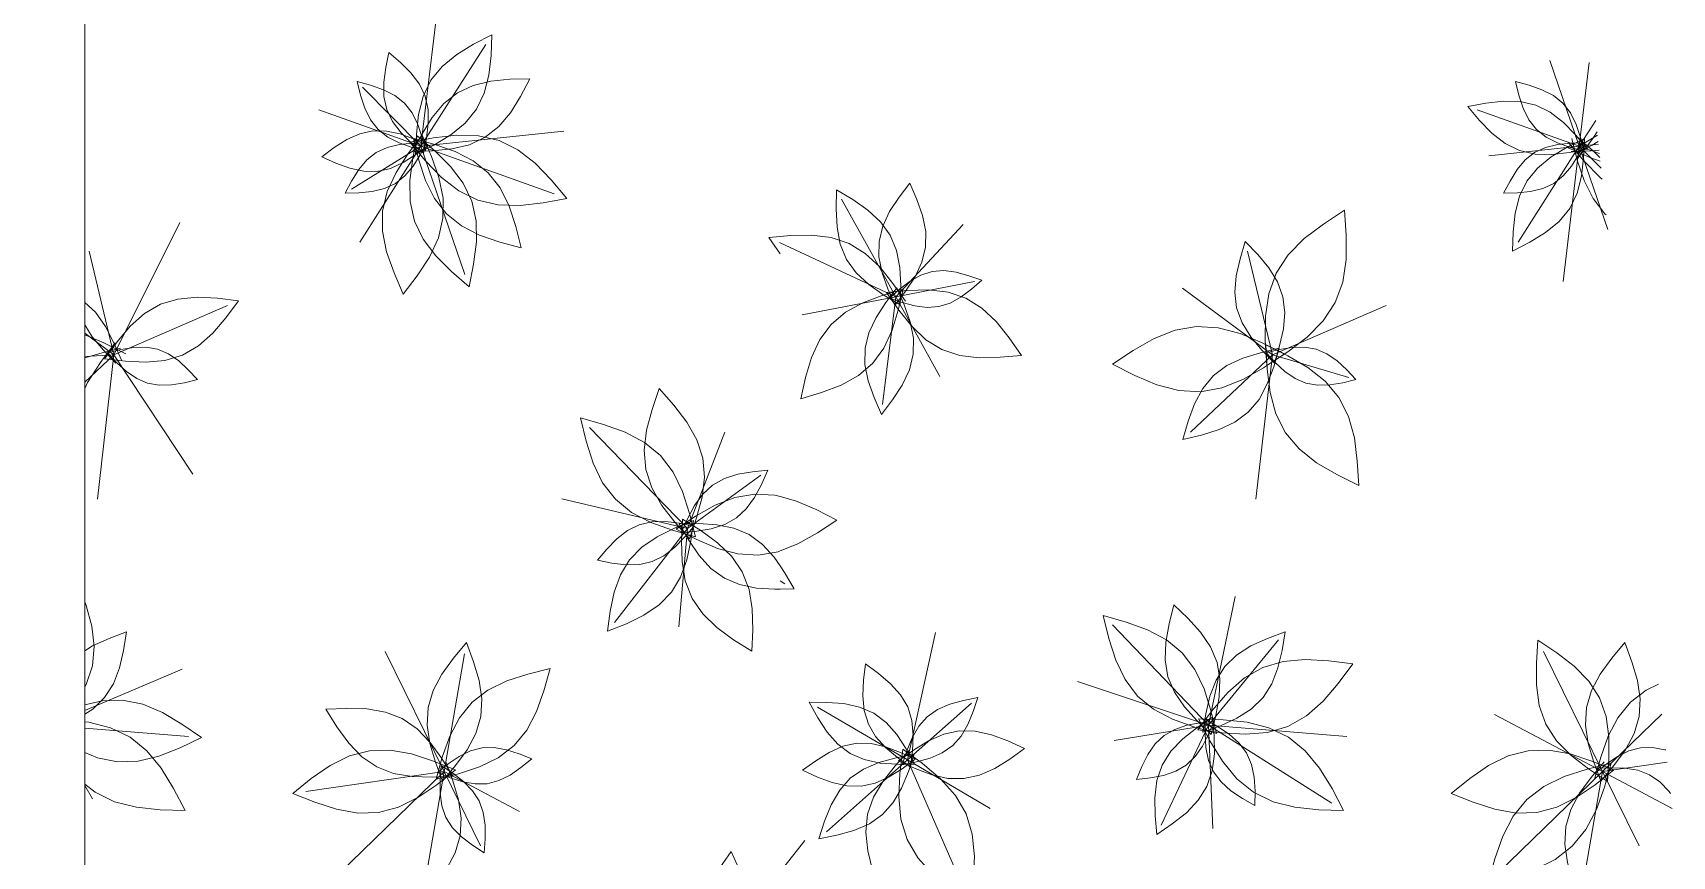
# Model space of a CAD drawing. Header units: metres. Extents: x 0 to 46.1, y -33.1 to 1.9.
# Drawn here: x 40.71 to 43.54, y -17.946 to -16.524 of the extents above; entities that cross this region are included whole.
import ezdxf

# ---------------------------------------------------------------- set-up
doc = ezdxf.new("R2010")
doc.units = ezdxf.units.M
doc.header["$LTSCALE"] = 0.02
doc.layers.add('AB_EXT_MASSIF', color=8, linetype='Continuous', lineweight=9)
doc.layers.add('CONTEXT', color=7, linetype='Continuous', lineweight=13, true_color=0x787878)

msp = doc.modelspace()

# ---------------------------------------------------------------- linework, layer by layer
at = {"layer": 'AB_EXT_MASSIF', "lineweight": 9, "true_color": 0x606060, "transparency": 33554597}
for points in [[(41.38, -16.72), (41.4096, -16.4712)], [(41.3708, -16.7345), (41.3722, -16.699), (41.3759, -16.6651), (41.3839, -16.6338), (41.3974, -16.606), (41.4168, -16.5821), (41.4418, -16.5617), (41.471, -16.5439), (41.5025, -16.5277), (41.5011, -16.5631), (41.4974, -16.5971), (41.4894, -16.6284), (41.476, -16.6561), (41.4565, -16.6801), (41.4315, -16.7005), (41.4023, -16.7182), (41.3708, -16.7345)], [(41.3842, -16.7322), (41.364, -16.7148), (41.3458, -16.6967), (41.3312, -16.6773), (41.3212, -16.6564), (41.3162, -16.6338), (41.3159, -16.6095), (41.3192, -16.584), (41.3244, -16.5579), (41.3446, -16.5753), (41.3628, -16.5934), (41.3774, -16.6128), (41.3874, -16.6337), (41.3924, -16.6563), (41.3927, -16.6806), (41.3894, -16.7061), (41.3842, -16.7322)], [(41.38, -16.72), (41.492, -16.5442)], [(43.38, -16.72), (43.3292, -16.5718)], [(43.38, -16.72), (43.3972, -16.5752)], [(41.3883, -16.7284), (41.3647, -16.722), (41.3425, -16.7143), (41.3227, -16.7042), (41.3062, -16.6909), (41.2931, -16.6741), (41.2832, -16.6542), (41.2757, -16.6319), (41.2697, -16.6083), (41.2932, -16.6146), (41.3155, -16.6224), (41.3352, -16.6325), (41.3518, -16.6458), (41.3649, -16.6625), (41.3748, -16.6824), (41.3822, -16.7048), (41.3883, -16.7284)], [(41.3658, -16.7288), (41.382, -16.6984), (41.3996, -16.6703), (41.4197, -16.6463), (41.4432, -16.6277), (41.4703, -16.6149), (41.5007, -16.6076), (41.5337, -16.6044), (41.5681, -16.6034), (41.5519, -16.6338), (41.5344, -16.662), (41.5143, -16.686), (41.4908, -16.7045), (41.4637, -16.7173), (41.4332, -16.7246), (41.4002, -16.7278), (41.3658, -16.7288)], [(43.3883, -16.7284), (43.3647, -16.722), (43.3425, -16.7143), (43.3227, -16.7042), (43.3062, -16.6909), (43.2931, -16.6741), (43.2832, -16.6542), (43.2757, -16.6319), (43.2697, -16.6083), (43.2932, -16.6146), (43.3155, -16.6224), (43.3352, -16.6325), (43.3518, -16.6458), (43.3649, -16.6625), (43.3748, -16.6824), (43.3822, -16.7048), (43.3883, -16.7284)], [(41.38, -16.72), (41.2791, -16.6179)], [(43.3945, -16.7252), (43.3632, -16.731), (43.3328, -16.7345), (43.3038, -16.7338), (43.2769, -16.7276), (43.252, -16.7153), (43.2292, -16.6975), (43.2078, -16.6755), (43.1873, -16.6512), (43.2186, -16.6454), (43.2491, -16.6419), (43.278, -16.6426), (43.305, -16.6488), (43.3298, -16.6611), (43.3526, -16.6788), (43.374, -16.7009), (43.3945, -16.7252)], [(41.38, -16.72), (41.2039, -16.6571)], [(43.38, -16.72), (43.2039, -16.6571)], [(41.3929, -16.7186), (41.3713, -16.7345), (41.3495, -16.7482), (41.3273, -16.7583), (41.3046, -16.7634), (41.2813, -16.7631), (41.2575, -16.758), (41.2333, -16.7491), (41.2089, -16.7382), (41.2305, -16.7224), (41.2523, -16.7086), (41.2745, -16.6986), (41.2972, -16.6935), (41.3205, -16.6937), (41.3443, -16.6988), (41.3685, -16.7077), (41.3929, -16.7186)], [(41.38, -16.72), (41.6269, -16.6938)], [(43.4106, -16.6951), (43.4032, -16.7064), (43.3776, -16.7405)], [(43.38, -16.72), (43.4084, -16.6755)], [(41.3899, -16.7139), (41.3786, -16.735), (41.3664, -16.7546), (41.3524, -16.7713), (41.3361, -16.7842), (41.3172, -16.7931), (41.296, -16.7982), (41.2731, -16.8004), (41.2491, -16.8011), (41.2604, -16.78), (41.2726, -16.7604), (41.2866, -16.7437), (41.3029, -16.7308), (41.3218, -16.7219), (41.343, -16.7168), (41.3659, -16.7146), (41.3899, -16.7139)], [(41.38, -16.72), (41.2604, -16.7941)], [(41.38, -16.72), (41.2745, -16.8855)], [(41.3823, -16.7008), (41.3982, -16.7375), (41.411, -16.7739), (41.4183, -16.8096), (41.4181, -16.8444), (41.4101, -16.8783), (41.3947, -16.9113), (41.3736, -16.9436), (41.3496, -16.9756), (41.3337, -16.9388), (41.3208, -16.9025), (41.3136, -16.8668), (41.3137, -16.8319), (41.3218, -16.7981), (41.3372, -16.7651), (41.3582, -16.7327), (41.3823, -16.7008)], [(41.361, -16.7132), (41.4019, -16.7056), (41.4418, -16.701), (41.4796, -16.7019), (41.5149, -16.7101), (41.5473, -16.7261), (41.5772, -16.7494), (41.6051, -16.7782), (41.632, -16.81), (41.5911, -16.8176), (41.5512, -16.8222), (41.5134, -16.8212), (41.4781, -16.8131), (41.4457, -16.7971), (41.4158, -16.7738), (41.3879, -16.745), (41.361, -16.7132)], [(41.3737, -16.7017), (41.4039, -16.7278), (41.4311, -16.7549), (41.453, -16.7838), (41.468, -16.8151), (41.4754, -16.849), (41.4758, -16.8853), (41.4709, -16.9234), (41.4631, -16.9625), (41.433, -16.9364), (41.4058, -16.9093), (41.3838, -16.8804), (41.3689, -16.8491), (41.3615, -16.8152), (41.3611, -16.7789), (41.366, -16.7408), (41.3737, -16.7017)], [(41.367, -16.7068), (41.404, -16.7168), (41.4389, -16.7289), (41.47, -16.7449), (41.496, -16.7657), (41.5166, -16.792), (41.5321, -16.8233), (41.5438, -16.8584), (41.5533, -16.8955), (41.5163, -16.8855), (41.4814, -16.8734), (41.4503, -16.8575), (41.4243, -16.8366), (41.4037, -16.8103), (41.3882, -16.779), (41.3765, -16.7439), (41.367, -16.7068)], [(41.38, -16.72), (41.6103, -16.8022)], [(41.38, -16.72), (41.456, -16.9416)], [(43.38, -16.72), (43.2236, -16.7366)], [(43.3899, -16.7139), (43.3786, -16.735), (43.3664, -16.7546), (43.3524, -16.7713), (43.3361, -16.7842), (43.3172, -16.7931), (43.296, -16.7982), (43.2731, -16.8004), (43.2491, -16.8011), (43.2604, -16.78), (43.2726, -16.7604), (43.2866, -16.7437), (43.3029, -16.7308), (43.3218, -16.7219), (43.343, -16.7168), (43.3659, -16.7146), (43.3899, -16.7139)], [(43.3887, -16.7064), (43.3873, -16.7397), (43.3838, -16.7717), (43.3763, -16.8012), (43.3636, -16.8273), (43.3453, -16.8499), (43.3218, -16.8691), (43.2943, -16.8858), (43.2646, -16.9011), (43.266, -16.8677), (43.2695, -16.8358), (43.2769, -16.8063), (43.2896, -16.7802), (43.308, -16.7576), (43.3315, -16.7384), (43.359, -16.7217), (43.3887, -16.7064)], [(43.38, -16.72), (43.2745, -16.8855)], [(43.38, -16.72), (43.3522, -16.9536)], [(43.4162, -16.746), (43.3982, -16.7394), (43.3597, -16.7222)], [(43.4196, -16.7768), (43.4158, -16.7738), (43.3879, -16.745), (43.361, -16.7132)], [(43.4141, -16.7265), (43.4002, -16.7278), (43.3658, -16.7288)], [(43.4265, -16.8383), (43.4243, -16.8366), (43.4037, -16.8103), (43.3882, -16.779), (43.3765, -16.7439), (43.367, -16.7068)], [(43.4124, -16.712), (43.4023, -16.7182), (43.3708, -16.7345)], [(43.3737, -16.7017), (43.4039, -16.7278), (43.4155, -16.7394)], [(43.38, -16.72), (43.4112, -16.7007)], [(43.38, -16.72), (43.4129, -16.7165)], [(43.38, -16.72), (43.4176, -16.758)], [(43.38, -16.72), (43.4147, -16.7324)], [(43.38, -16.72), (43.4293, -16.8638)], [(42.1982, -16.9948), (42.1861, -16.9665), (42.1763, -16.9385), (42.1708, -16.911), (42.171, -16.8842), (42.1773, -16.8582), (42.1892, -16.8328), (42.2055, -16.808), (42.2241, -16.7835), (42.2362, -16.8118), (42.246, -16.8398), (42.2515, -16.8673), (42.2513, -16.8941), (42.245, -16.9201), (42.2331, -16.9454), (42.2168, -16.9703), (42.1982, -16.9948)], [(42.2077, -16.9939), (42.1795, -16.9771), (42.1535, -16.959), (42.1315, -16.9387), (42.1149, -16.9155), (42.104, -16.889), (42.0984, -16.8597), (42.0969, -16.828), (42.0975, -16.7952), (42.1258, -16.812), (42.1518, -16.8301), (42.1737, -16.8504), (42.1904, -16.8736), (42.2013, -16.9), (42.2069, -16.9294), (42.2084, -16.9611), (42.2077, -16.9939)], [(42.2, -16.98), (42.1064, -16.8111)], [(42.8406, -17.0988), (42.8379, -17.0555), (42.8381, -17.0137), (42.8438, -16.9746), (42.8567, -16.9392), (42.8773, -16.9076), (42.9051, -16.8795), (42.9384, -16.8543), (42.9747, -16.8305), (42.9774, -16.8738), (42.9772, -16.9156), (42.9715, -16.9546), (42.9586, -16.9901), (42.938, -17.0217), (42.9102, -17.0497), (42.8769, -17.075), (42.8406, -17.0988)], [(40.85, -17.08), (40.964, -16.8519)], [(42.2, -16.98), (42.3163, -16.8552)], [(42, -16.9057), (41.9805, -16.8776), (42, -16.8759)], [(42, -16.8867), (41.9993, -16.8864)], [(42, -16.8759), (42.018, -16.8742), (42.0543, -16.8734), (42.0883, -16.8775), (42.1194, -16.8878), (42.1473, -16.905), (42.1723, -16.9285), (42.195, -16.9568), (42.2165, -16.9877)], [(42.2, -16.98), (42, -16.8867)], [(42.8535, -17.0947), (42.8319, -17.0721), (42.8127, -17.0489), (42.7977, -17.0247), (42.7884, -16.9991), (42.7852, -16.9721), (42.7875, -16.9437), (42.7942, -16.9143), (42.8032, -16.8844), (42.8248, -16.907), (42.844, -16.9302), (42.859, -16.9544), (42.8683, -16.98), (42.8716, -17.007), (42.8692, -17.0354), (42.8625, -17.0648), (42.8535, -17.0947)], [(40.85, -17.08), (40.8072, -16.9012)], [(42.85, -17.08), (42.8072, -16.9012)], [(42.1888, -16.9822), (42.2065, -16.9667), (42.2245, -16.953), (42.2432, -16.9426), (42.2627, -16.9364), (42.283, -16.9348), (42.3042, -16.9375), (42.3261, -16.9435), (42.3482, -16.9512), (42.3306, -16.9666), (42.3126, -16.9803), (42.2939, -16.9908), (42.2744, -16.997), (42.2541, -16.9985), (42.2329, -16.9958), (42.211, -16.9899), (42.1888, -16.9822)], [(42.2, -16.98), (42.3355, -16.9537)], [(40.8338, -17.087), (40.8554, -17.0577), (40.8781, -17.0309), (40.9029, -17.0089), (40.9303, -16.993), (40.9606, -16.9838), (40.9936, -16.9808), (41.0287, -16.9825), (41.0648, -16.9868), (41.0432, -17.0161), (41.0205, -17.0429), (40.9958, -17.0649), (40.9684, -17.0808), (40.938, -17.09), (40.905, -17.093), (40.87, -17.0913), (40.8338, -17.087)], [(42.2124, -16.9668), (42.2041, -17.0032), (42.1937, -17.0378), (42.1794, -17.0687), (42.1601, -17.0949), (42.1353, -17.116), (42.1054, -17.1324), (42.0717, -17.1452), (42.0359, -17.156), (42.0442, -17.1195), (42.0546, -17.085), (42.0689, -17.054), (42.0882, -17.0278), (42.113, -17.0067), (42.1428, -16.9904), (42.1765, -16.9776), (42.2124, -16.9668)], [(42.2, -16.98), (42.0384, -17.0114)], [(42.2019, -16.9647), (42.2144, -16.994), (42.2246, -17.023), (42.2302, -17.0514), (42.23, -17.0792), (42.2235, -17.1061), (42.2111, -17.1324), (42.1943, -17.1581), (42.175, -17.1835), (42.1625, -17.1542), (42.1523, -17.1252), (42.1467, -17.0967), (42.1469, -17.069), (42.1534, -17.042), (42.1658, -17.0158), (42.1826, -16.9901), (42.2019, -16.9647)], [(42.2, -16.98), (42.1772, -17.166)], [(42.1837, -16.9724), (42.2207, -16.969), (42.2566, -16.9682), (42.2902, -16.9722), (42.321, -16.9824), (42.3485, -16.9994), (42.3732, -17.0226), (42.3957, -17.0506), (42.4169, -17.0811), (42.3799, -17.0845), (42.344, -17.0853), (42.3104, -17.0813), (42.2796, -17.0711), (42.252, -17.0541), (42.2274, -17.0309), (42.2049, -17.0029), (42.1837, -16.9724)], [(42.2, -16.98), (42.2762, -17.1174)], [(42.85, -17.08), (42.695, -16.9651)], [(40.8, -16.9898), (40.8181, -17.0067), (40.8353, -17.0312), (40.8498, -17.0593), (40.8628, -17.0895)], [(40.85, -17.08), (41.0463, -16.9948)], [(42.85, -17.08), (43.0463, -16.9948)], [(40.8535, -17.0947), (40.8319, -17.0721), (40.8127, -17.0489), (40.8, -17.0284)], [(42.8708, -17.0787), (42.835, -17.1025), (42.799, -17.1231), (42.7627, -17.1375), (42.7259, -17.144), (42.6886, -17.142), (42.6508, -17.132), (42.6126, -17.116), (42.5742, -17.0966), (42.61, -17.0728), (42.646, -17.0523), (42.6823, -17.0379), (42.7191, -17.0314), (42.7564, -17.0334), (42.7942, -17.0434), (42.8324, -17.0594), (42.8708, -17.0787)], [(40.85, -17.08), (40.8, -17.0429)], [(40.8, -17.0458), (40.8324, -17.0594), (40.8708, -17.0787)], [(40.8, -17.1381), (40.8045, -17.1283), (40.8268, -17.0937), (40.8524, -17.0595)], [(40.8391, -17.0768), (40.8619, -17.0712), (40.8842, -17.0674), (40.9055, -17.0668), (40.9255, -17.0703), (40.9443, -17.0783), (40.9618, -17.0905), (40.9784, -17.1059), (40.9944, -17.1229), (40.9717, -17.1284), (40.9494, -17.1322), (40.9281, -17.1329), (40.908, -17.1293), (40.8893, -17.1213), (40.8718, -17.1092), (40.8552, -17.0938), (40.8391, -17.0768)], [(42.8388, -17.063), (42.8765, -17.0817), (42.9115, -17.1021), (42.9415, -17.1259), (42.965, -17.1539), (42.9816, -17.1865), (42.9916, -17.2235), (42.9967, -17.2637), (42.9991, -17.3057), (42.9614, -17.287), (42.9264, -17.2665), (42.8964, -17.2428), (42.8728, -17.2148), (42.8563, -17.1822), (42.8463, -17.1452), (42.8412, -17.105), (42.8388, -17.063)], [(42.8391, -17.0768), (42.8619, -17.0712), (42.8842, -17.0674), (42.9055, -17.0668), (42.9255, -17.0703), (42.9443, -17.0783), (42.9618, -17.0905), (42.9784, -17.1059), (42.9944, -17.1229), (42.9717, -17.1284), (42.9494, -17.1322), (42.9281, -17.1329), (42.908, -17.1293), (42.8893, -17.1213), (42.8718, -17.1092), (42.8552, -17.0938), (42.8391, -17.0768)], [(40.8, -17.0857), (40.8294, -17.0766), (40.8616, -17.069)], [(40.85, -17.08), (40.8, -17.083)], [(40.85, -17.08), (40.8, -17.1274)], [(40.85, -17.08), (40.8214, -17.3295)], [(40.85, -17.08), (40.9863, -17.2863)], [(42.8616, -17.069), (42.8523, -17.1007), (42.8412, -17.1306), (42.827, -17.1571), (42.8085, -17.1792), (42.7854, -17.1965), (42.7582, -17.2093), (42.7277, -17.2187), (42.6955, -17.2263), (42.7049, -17.1946), (42.7159, -17.1647), (42.7302, -17.1382), (42.7487, -17.1161), (42.7717, -17.0988), (42.799, -17.086), (42.8294, -17.0766), (42.8616, -17.069)], [(42.85, -17.08), (42.7088, -17.2137)], [(42.85, -17.08), (42.8214, -17.3295)], [(42.85, -17.08), (42.982, -17.1192)], [(41.8436, -17.3982), (41.8183, -17.3695), (41.7957, -17.3403), (41.7785, -17.31), (41.7683, -17.2783), (41.7655, -17.2451), (41.7697, -17.2105), (41.7792, -17.1748), (41.7915, -17.1386), (41.8169, -17.1672), (41.8394, -17.1965), (41.8566, -17.2268), (41.8669, -17.2585), (41.8697, -17.2917), (41.8655, -17.3263), (41.856, -17.3619), (41.8436, -17.3982)], [(41.8539, -17.3944), (41.8142, -17.3832), (41.7767, -17.3698), (41.7435, -17.3523), (41.7157, -17.3296), (41.6938, -17.3011), (41.6774, -17.2673), (41.6653, -17.2294), (41.6554, -17.1893), (41.6951, -17.2005), (41.7325, -17.2139), (41.7658, -17.2314), (41.7936, -17.2541), (41.8154, -17.2826), (41.8318, -17.3164), (41.844, -17.3543), (41.8539, -17.3944)], [(41.84, -17.38), (41.6712, -17.2057)], [(41.84, -17.38), (41.905, -17.214)], [(41.8295, -17.3876), (41.8404, -17.3632), (41.8524, -17.3405), (41.8666, -17.3208), (41.8837, -17.3052), (41.9039, -17.2938), (41.927, -17.2865), (41.9523, -17.2821), (41.9788, -17.2795), (41.968, -17.3039), (41.956, -17.3266), (41.9418, -17.3462), (41.9247, -17.3619), (41.9045, -17.3732), (41.8814, -17.3806), (41.8561, -17.3849), (41.8295, -17.3876)], [(41.84, -17.38), (41.9669, -17.2881)], [(41.8206, -17.3811), (41.8541, -17.359), (41.8879, -17.3399), (41.9219, -17.3266), (41.9564, -17.3207), (41.9913, -17.3228), (42, -17.3251)], [(41.84, -17.38), (41.6231, -17.3292)], [(42, -17.3251), (42.0266, -17.3323), (42.0623, -17.3474), (42.0981, -17.3657), (42.0645, -17.3878), (42.0308, -17.4068), (42, -17.4189)], [(41.8517, -17.3759), (41.8351, -17.3954), (41.8179, -17.4131), (41.7995, -17.4274), (41.7794, -17.4372), (41.7577, -17.4422), (41.7344, -17.4427), (41.7098, -17.4399), (41.6846, -17.4351), (41.7012, -17.4156), (41.7184, -17.3979), (41.7369, -17.3836), (41.7569, -17.3737), (41.7786, -17.3688), (41.802, -17.3682), (41.8265, -17.3711), (41.8517, -17.3759)], [(41.8504, -17.3666), (41.8458, -17.4013), (41.8391, -17.4343), (41.8284, -17.4643), (41.8127, -17.4903), (41.7915, -17.512), (41.7651, -17.5298), (41.7348, -17.5446), (41.7024, -17.5577), (41.707, -17.5231), (41.7137, -17.4901), (41.7244, -17.4601), (41.7401, -17.4341), (41.7613, -17.4123), (41.7877, -17.3945), (41.818, -17.3798), (41.8504, -17.3666)], [(41.8261, -17.3721), (41.8591, -17.3718), (41.8908, -17.3736), (41.9202, -17.3795), (41.9465, -17.3907), (41.9697, -17.4076), (41.9898, -17.4298), (42, -17.4448)], [(42, -17.4848), (41.9913, -17.4848), (41.9596, -17.483), (41.9302, -17.4771), (41.9039, -17.466), (41.8807, -17.449), (41.8606, -17.4268), (41.8427, -17.4006), (41.8261, -17.3721)], [(41.8316, -17.364), (41.8632, -17.3838), (41.8922, -17.405), (41.9166, -17.4286), (41.9349, -17.4553), (41.9466, -17.4856), (41.9522, -17.5191), (41.9531, -17.555), (41.9515, -17.5922), (41.9199, -17.5724), (41.8909, -17.5513), (41.8665, -17.5277), (41.8482, -17.5009), (41.8365, -17.4707), (41.8309, -17.4372), (41.83, -17.4013), (41.8316, -17.364)], [(41.84, -17.38), (41.7143, -17.5425)], [(42, -17.4189), (41.9967, -17.4202), (41.9622, -17.4261), (41.9273, -17.424), (41.892, -17.4145), (41.8564, -17.3993), (41.8206, -17.3811)], [(41.84, -17.38), (41.8251, -17.5503)], [(42, -17.4448), (42.0077, -17.456), (42.0243, -17.4845), (42, -17.4848)], [(42, -17.4707), (42.0084, -17.4755)], [(40.8, -17.5066), (40.8022, -17.5131), (40.8116, -17.5491), (40.8157, -17.5841), (40.8128, -17.6176), (40.8023, -17.6495), (40.8, -17.6536)], [(42.7445, -17.7357), (42.7202, -17.7124), (42.6983, -17.6884), (42.681, -17.6631), (42.6697, -17.6361), (42.6649, -17.6072), (42.666, -17.5766), (42.6717, -17.5447), (42.6799, -17.512), (42.7042, -17.5353), (42.7261, -17.5592), (42.7434, -17.5845), (42.7547, -17.6116), (42.7595, -17.6404), (42.7584, -17.6711), (42.7527, -17.703), (42.7445, -17.7357)], [(42.74, -17.72), (42.7856, -17.4974)], [(42.7537, -17.7343), (42.7144, -17.723), (42.6774, -17.7096), (42.6446, -17.6922), (42.6172, -17.6695), (42.5957, -17.6412), (42.5797, -17.6077), (42.5678, -17.5702), (42.5582, -17.5305), (42.5974, -17.5417), (42.6344, -17.5551), (42.6673, -17.5726), (42.6946, -17.5952), (42.7161, -17.6235), (42.7322, -17.657), (42.7441, -17.6946), (42.7537, -17.7343)], [(42.74, -17.72), (42.5738, -17.5468)], [(40.8, -17.5913), (40.8131, -17.583), (40.8415, -17.57), (40.8719, -17.5587), (40.8668, -17.5907), (40.8597, -17.6211), (40.8492, -17.6486), (40.8339, -17.6723), (40.8137, -17.692), (40.8, -17.7007)], [(41.4171, -17.8168), (41.4049, -17.7838), (41.3953, -17.7513), (41.3906, -17.7197), (41.3923, -17.6891), (41.401, -17.6598), (41.416, -17.6316), (41.436, -17.6042), (41.4586, -17.5773), (41.4708, -17.6102), (41.4804, -17.6427), (41.4851, -17.6743), (41.4833, -17.7049), (41.4747, -17.7342), (41.4596, -17.7625), (41.4397, -17.7898), (41.4171, -17.8168)], [(42.22, -17.78), (42.2684, -17.5598)], [(42.7301, -17.7321), (42.7352, -17.7001), (42.7422, -17.6697), (42.7528, -17.6422), (42.768, -17.6185), (42.7882, -17.5988), (42.8131, -17.583), (42.8415, -17.57), (42.8719, -17.5587), (42.8668, -17.5907), (42.8597, -17.6211), (42.8492, -17.6486), (42.8339, -17.6723), (42.8137, -17.692), (42.7888, -17.7078), (42.7604, -17.7208), (42.7301, -17.7321)], [(42.74, -17.72), (42.8605, -17.5725)], [(43.4284, -17.8171), (43.3957, -17.7953), (43.3657, -17.7722), (43.3407, -17.7467), (43.3222, -17.718), (43.3107, -17.6858), (43.3058, -17.6504), (43.3058, -17.6125), (43.3086, -17.5733), (43.3413, -17.5951), (43.3713, -17.6182), (43.3963, -17.6437), (43.4148, -17.6724), (43.4262, -17.7046), (43.4312, -17.74), (43.4311, -17.7779), (43.4284, -17.8171)], [(43.4171, -17.8168), (43.4049, -17.7838), (43.3953, -17.7513), (43.3906, -17.7197), (43.3923, -17.6891), (43.401, -17.6598), (43.416, -17.6316), (43.436, -17.6042), (43.4586, -17.5773), (43.4708, -17.6102), (43.4804, -17.6427), (43.4851, -17.6743), (43.4833, -17.7049), (43.4747, -17.7342), (43.4596, -17.7625), (43.4397, -17.7898), (43.4171, -17.8168)], [(41.42, -17.8), (41.3181, -17.5928)], [(41.42, -17.8), (41.4552, -17.5964)], [(43.42, -17.8), (43.3181, -17.5928)], [(40.8, -17.6945), (40.9677, -17.6231)], [(41.4062, -17.8134), (41.4169, -17.7752), (41.4297, -17.7391), (41.4465, -17.7071), (41.4683, -17.6803), (41.4957, -17.6593), (41.5282, -17.6434), (41.5646, -17.6317), (41.6031, -17.6221), (41.5924, -17.6603), (41.5796, -17.6963), (41.5629, -17.7284), (41.541, -17.7551), (41.5136, -17.7762), (41.4811, -17.792), (41.4447, -17.8038), (41.4062, -17.8134)], [(42.2255, -17.7925), (42.2027, -17.7759), (42.182, -17.7583), (42.1649, -17.7392), (42.1526, -17.7181), (42.1454, -17.6946), (42.143, -17.6691), (42.1443, -17.642), (42.1475, -17.614), (42.1702, -17.6307), (42.191, -17.6482), (42.2081, -17.6673), (42.2204, -17.6884), (42.2276, -17.7119), (42.2299, -17.7374), (42.2287, -17.7645), (42.2255, -17.7925)], [(42.7212, -17.728), (42.7464, -17.6943), (42.7729, -17.6635), (42.8017, -17.6382), (42.8335, -17.6201), (42.8687, -17.6097), (42.9069, -17.6065), (42.9474, -17.6088), (42.9891, -17.614), (42.9639, -17.6477), (42.9375, -17.6785), (42.9087, -17.7038), (42.8768, -17.7219), (42.8417, -17.7323), (42.8035, -17.7355), (42.763, -17.7332), (42.7212, -17.728)], [(42.74, -17.72), (42.5134, -17.6442)], [(43.4062, -17.8134), (43.4169, -17.7752), (43.4297, -17.7391), (43.4465, -17.7071), (43.4683, -17.6803), (43.4957, -17.6593), (43.5166, -17.6491)], [(40.8, -17.6849), (40.8296, -17.6777), (40.865, -17.6765), (40.8997, -17.6834), (40.9339, -17.6978), (40.9675, -17.718), (41.001, -17.7412), (40.9642, -17.7588), (40.9277, -17.7732), (40.8917, -17.7819), (40.8563, -17.7831), (40.8216, -17.7762), (40.8, -17.7671)], [(42.2328, -17.7875), (42.2022, -17.7874), (42.1727, -17.7852), (42.1455, -17.7794), (42.1211, -17.7686), (42.0999, -17.7526), (42.0814, -17.7317), (42.0652, -17.707), (42.0502, -17.6804), (42.0808, -17.6805), (42.1102, -17.6826), (42.1375, -17.6885), (42.1618, -17.6992), (42.1831, -17.7153), (42.2015, -17.7362), (42.2177, -17.7608), (42.2328, -17.7875)], [(42.22, -17.78), (42.0648, -17.6889)], [(42.2109, -17.7881), (42.2188, -17.7642), (42.2279, -17.7416), (42.2395, -17.7218), (42.2541, -17.7054), (42.2721, -17.6929), (42.2931, -17.6838), (42.3166, -17.6773), (42.3413, -17.6723), (42.3334, -17.6963), (42.3242, -17.7188), (42.3127, -17.7386), (42.2981, -17.755), (42.2801, -17.7676), (42.259, -17.7767), (42.2356, -17.7831), (42.2109, -17.7881)], [(42.22, -17.78), (42.3308, -17.6816)], [(40.8, -17.7142), (40.8064, -17.7149), (40.8442, -17.7244), (40.8778, -17.7406), (40.9068, -17.764), (40.9316, -17.7942), (40.9531, -17.8294), (40.9729, -17.8675), (40.9301, -17.8658), (40.889, -17.8615), (40.8512, -17.852), (40.8176, -17.8358), (40.8, -17.8216)], [(41.4354, -17.8081), (41.3995, -17.8096), (41.365, -17.8086), (41.3328, -17.8032), (41.3037, -17.7919), (41.278, -17.7743), (41.2553, -17.7508), (41.2351, -17.7228), (41.2161, -17.6924), (41.2519, -17.6909), (41.2864, -17.6918), (41.3186, -17.6973), (41.3477, -17.7086), (41.3734, -17.7262), (41.3961, -17.7497), (41.4164, -17.7777), (41.4354, -17.8081)], [(42.7494, -17.713), (42.7399, -17.7353), (42.7294, -17.7561), (42.7168, -17.7742), (42.7015, -17.7888), (42.6832, -17.7994), (42.6623, -17.8065), (42.6394, -17.8108), (42.6153, -17.8136), (42.6247, -17.7913), (42.6353, -17.7704), (42.6479, -17.7523), (42.6632, -17.7378), (42.6814, -17.7272), (42.7023, -17.7201), (42.7253, -17.7158), (42.7494, -17.713)], [(42.7468, -17.7058), (42.7495, -17.7382), (42.7499, -17.7695), (42.7462, -17.7988), (42.7371, -17.8256), (42.7221, -17.8496), (42.7017, -17.871), (42.6771, -17.8904), (42.6503, -17.9088), (42.6476, -17.8764), (42.6472, -17.8451), (42.6508, -17.8157), (42.66, -17.7889), (42.675, -17.765), (42.6954, -17.7436), (42.7199, -17.7242), (42.7468, -17.7058)], [(42.7225, -17.7089), (42.7653, -17.7105), (42.8064, -17.7149), (42.8442, -17.7244), (42.8778, -17.7406), (42.9068, -17.764), (42.9316, -17.7942), (42.9531, -17.8294), (42.9729, -17.8675), (42.9301, -17.8658), (42.889, -17.8615), (42.8512, -17.852), (42.8176, -17.8358), (42.7885, -17.8123), (42.7638, -17.7822), (42.7422, -17.7469), (42.7225, -17.7089)], [(42.734, -17.7096), (42.7556, -17.722), (42.7755, -17.7353), (42.7924, -17.7504), (42.8053, -17.7678), (42.8139, -17.7877), (42.8186, -17.8099), (42.8201, -17.8339), (42.82, -17.8588), (42.7984, -17.8464), (42.7785, -17.833), (42.7616, -17.8179), (42.7486, -17.8005), (42.74, -17.7806), (42.7354, -17.7584), (42.7339, -17.7345), (42.734, -17.7096)], [(43.42, -17.8), (43.2336, -17.7016)], [(43.42, -17.8), (43.5223, -17.7006)], [(40.8, -17.7249), (40.9785, -17.7394)], [(42.2048, -17.7815), (42.2304, -17.763), (42.2563, -17.747), (42.2826, -17.7354), (42.3094, -17.7296), (42.3369, -17.73), (42.3649, -17.7363), (42.3934, -17.7471), (42.4221, -17.7602), (42.3965, -17.7787), (42.3707, -17.7947), (42.3444, -17.8063), (42.3175, -17.8121), (42.29, -17.8117), (42.262, -17.8054), (42.2335, -17.7946), (42.2048, -17.7815)], [(42.74, -17.72), (42.5769, -17.7464)], [(42.74, -17.72), (42.658, -17.8925)], [(42.74, -17.72), (42.7471, -17.8982)], [(42.74, -17.72), (42.9529, -17.8548)], [(42.74, -17.72), (42.9785, -17.7394)], [(41.4397, -17.7972), (41.4075, -17.8227), (41.3748, -17.845), (41.3414, -17.8617), (41.3068, -17.8708), (41.2711, -17.8718), (41.2343, -17.8652), (41.1967, -17.853), (41.1586, -17.8376), (41.1908, -17.8121), (41.2234, -17.7897), (41.2569, -17.7731), (41.2915, -17.764), (41.3272, -17.763), (41.364, -17.7695), (41.4016, -17.7818), (41.4397, -17.7972)], [(41.4086, -17.8016), (41.4273, -17.7869), (41.4462, -17.7739), (41.4656, -17.7643), (41.4856, -17.759), (41.5063, -17.7584), (41.5276, -17.7622), (41.5494, -17.7693), (41.5714, -17.7782), (41.5528, -17.793), (41.5339, -17.806), (41.5145, -17.8156), (41.4945, -17.8209), (41.4738, -17.8214), (41.4525, -17.8177), (41.4307, -17.8106), (41.4086, -17.8016)], [(42.2336, -17.7787), (42.2107, -17.7952), (42.1875, -17.8096), (42.164, -17.82), (42.1399, -17.8252), (42.1153, -17.8247), (42.0902, -17.8191), (42.0647, -17.8095), (42.039, -17.7977), (42.0619, -17.7812), (42.0851, -17.7668), (42.1086, -17.7564), (42.1327, -17.7512), (42.1573, -17.7516), (42.1824, -17.7573), (42.2079, -17.7669), (42.2336, -17.7787)], [(42.2315, -17.7698), (42.2216, -17.8), (42.21, -17.8284), (42.1954, -17.8535), (42.177, -17.8741), (42.1543, -17.89), (42.1277, -17.9015), (42.0981, -17.9096), (42.0669, -17.9159), (42.0769, -17.8857), (42.0884, -17.8573), (42.103, -17.8322), (42.1214, -17.8116), (42.1441, -17.7957), (42.1707, -17.7842), (42.2003, -17.7761), (42.2315, -17.7698)], [(42.1692, -18), (42.1597, -17.9704), (42.1515, -17.937), (42.1482, -17.9046), (42.1513, -17.8737), (42.1615, -17.8443), (42.178, -17.8163), (42.1995, -17.7894), (42.2237, -17.7631)], [(42.2899, -18), (42.2636, -17.9778), (42.2379, -17.9491), (42.2194, -17.9173), (42.2087, -17.8822), (42.2051, -17.8439), (42.207, -17.8032), (42.2118, -17.7613)], [(42.2118, -17.7613), (42.2459, -17.7862), (42.277, -17.8125), (42.3027, -17.8411), (42.3212, -17.8729), (42.3319, -17.9081), (42.3355, -17.9464), (42.3336, -17.987), (42.3321, -18)], [(43.4397, -17.7972), (43.4075, -17.8227), (43.3748, -17.845), (43.3414, -17.8617), (43.3068, -17.8708), (43.2711, -17.8718), (43.2343, -17.8652), (43.1967, -17.853), (43.1586, -17.8376), (43.1908, -17.8121), (43.2234, -17.7897), (43.2569, -17.7731), (43.2915, -17.764), (43.3272, -17.763), (43.364, -17.7695), (43.4016, -17.7818), (43.4397, -17.7972)], [(43.4086, -17.8016), (43.4273, -17.7869), (43.4462, -17.7739), (43.4656, -17.7643), (43.4856, -17.759), (43.5063, -17.7584), (43.5276, -17.7622), (43.5292, -17.7627)], [(41.42, -17.8), (41.1811, -17.8343)], [(41.42, -17.8), (41.2394, -17.9755)], [(41.42, -17.8), (41.3854, -18)], [(41.4229, -17.7833), (41.4351, -17.8162), (41.4447, -17.8486), (41.4494, -17.8802), (41.4477, -17.9108), (41.439, -17.9401), (41.424, -17.9683), (41.4041, -17.9956), (41.4004, -18)], [(41.4148, -17.7894), (41.4351, -17.8029), (41.4537, -17.8172), (41.4692, -17.833), (41.4806, -17.8508), (41.4877, -17.8708), (41.4908, -17.8927), (41.4908, -17.9162), (41.4891, -17.9405), (41.4688, -17.927), (41.4502, -17.9127), (41.4347, -17.8969), (41.4232, -17.8791), (41.4161, -17.8591), (41.4131, -17.8372), (41.4131, -17.8137), (41.4148, -17.7894)], [(41.42, -17.8), (41.4831, -17.9284)], [(41.42, -17.8), (41.5502, -17.8687)], [(42.22, -17.78), (42.0801, -17.9042)], [(42.22, -17.78), (42.3161, -18)], [(42.22, -17.78), (42.363, -17.8639)], [(43.4349, -17.7855), (43.4233, -17.8268), (43.4095, -17.8657), (43.3914, -17.9003), (43.3679, -17.9291), (43.3383, -17.9519), (43.3033, -17.9689), (43.264, -17.9816), (43.2224, -17.992), (43.234, -17.9507), (43.2478, -17.9118), (43.2659, -17.8773), (43.2894, -17.8484), (43.319, -17.8257), (43.354, -17.8086), (43.3933, -17.7959), (43.4349, -17.7855)], [(43.42, -17.8), (43.2394, -17.9755)], [(43.3731, -18), (43.3693, -17.9896), (43.3597, -17.9571), (43.355, -17.9255), (43.3567, -17.895), (43.3654, -17.8657), (43.3804, -17.8375), (43.4003, -17.8101), (43.4229, -17.7833)], [(43.42, -17.8), (43.3854, -18)], [(43.4093, -17.7943), (43.4343, -17.7933), (43.4584, -17.794), (43.4809, -17.7978), (43.5012, -17.8057), (43.5192, -17.818), (43.535, -17.8344), (43.5375, -17.8379)], [(43.42, -17.8), (43.5316, -17.784)], [(43.42, -17.8), (43.4831, -17.9284)], [(43.42, -17.8), (43.5404, -17.8635)], [(40.8, -17.8241), (40.8131, -17.8468)], [(41.879, -18), (41.8881, -17.9793), (41.901, -17.9586), (41.9157, -17.9381), (41.9263, -17.961), (41.9349, -17.9839), (41.9385, -18)], [(42, -17.9733), (42.0427, -17.9192)]]:
    msp.add_lwpolyline(points, dxfattribs=at)
at = {"layer": 'CONTEXT'}
msp.add_lwpolyline([(36.2, -20.9), (36.2, -19.4), (36.5, -19.4), (39.3, -19.4), (39.3, -14.9), (39.3, -13), (40.8, -13), (40.8, -19.4), (40.8, -19.4), (40.8, -20.9), (40.8, -20.9), (40.8, -21), (39.3, -21), (39.3, -20.9), (37.7, -20.9), (37.7, -25), (36.2, -25), (36.2, -20.9)], close=True, dxfattribs=at)

doc.saveas('drawing.dxf')
